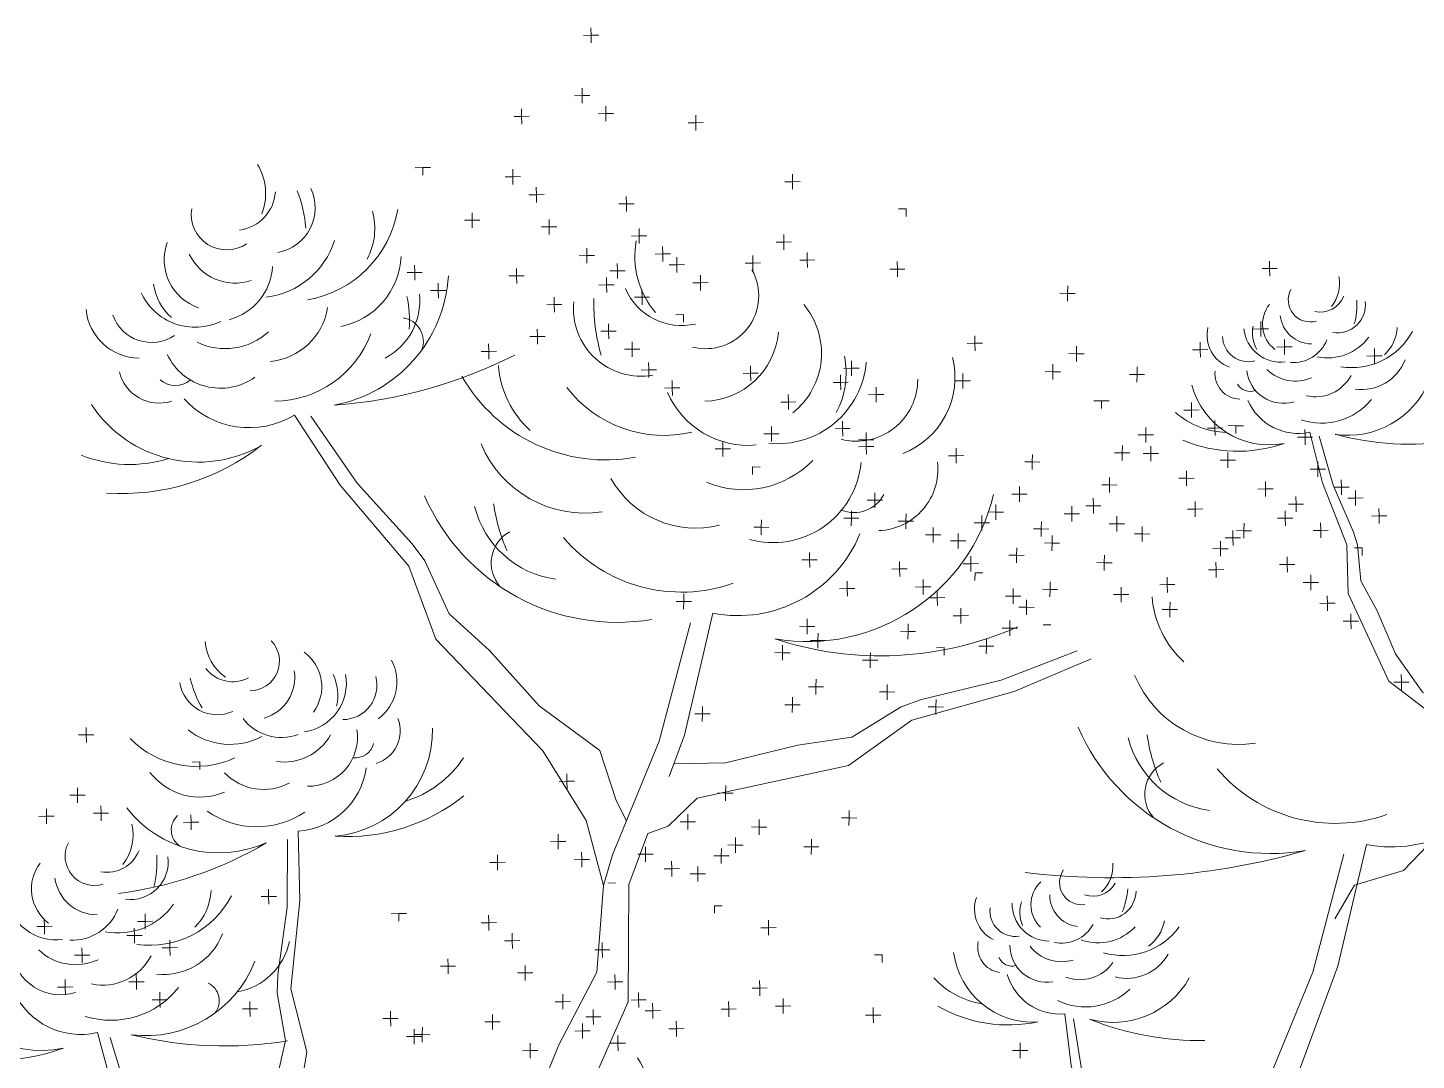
# Model space of a CAD drawing. Header units: inches. Extents: x -6800 to 96653, y -25814 to 17379.
# Drawn here: x 34859.9 to 34997.9, y 316.3 to 419 of the extents above; entities that cross this region are included whole.
import ezdxf

# ---------------------------------------------------------------- set-up
doc = ezdxf.new("R2010")
doc.units = ezdxf.units.IN
doc.header["$MEASUREMENT"] = 0
doc.layers.add('JARDINES', color=96, linetype='Continuous', lineweight=0)

# ---------------------------------------------------------------- blocks, each defined once
blk = doc.blocks.new('CapuliElv')
for points in [[(-0.2843, 3.7584), (-0.2942, 3.7582)], [(-0.2843, 3.7584), (-0.2844, 3.7681)], [(-0.2843, 3.7584), (-0.2744, 3.7585)], [(-0.2843, 3.7584), (-0.2842, 3.7484)], [(-0.2958, 3.6799), (-0.2959, 3.6896)], [(-0.2958, 3.6799), (-0.3057, 3.6797)], [(-0.2958, 3.6799), (-0.2859, 3.68)], [(-0.2958, 3.6799), (-0.2957, 3.6699)], [(-0.2651, 3.6565), (-0.2652, 3.6662)], [(-0.3746, 3.6528), (-0.3845, 3.6527)], [(-0.3746, 3.6528), (-0.3747, 3.6626)], [(-0.3746, 3.6528), (-0.3647, 3.653)], [(-0.3746, 3.6528), (-0.3745, 3.6429)], [(-0.2651, 3.6565), (-0.275, 3.6563)], [(-0.2651, 3.6565), (-0.2552, 3.6566)], [(-0.2651, 3.6565), (-0.265, 3.6465)], [(-0.1481, 3.6446), (-0.1482, 3.6543)], [(-0.1481, 3.6446), (-0.158, 3.6445)], [(-0.1481, 3.6446), (-0.1381, 3.6447)], [(-0.1481, 3.6446), (-0.1479, 3.6347)], [(-0.5031, 3.5862), (-0.513, 3.5861)], [(-0.5031, 3.5862), (-0.4932, 3.5863)], [(-0.5031, 3.5862), (-0.503, 3.5763)], [(-0.3861, 3.5743), (-0.3862, 3.5841)], [(-0.0223, 3.5679), (-0.0224, 3.5777)], [(-0.3861, 3.5743), (-0.396, 3.5742)], [(-0.3861, 3.5743), (-0.3762, 3.5745)], [(-0.3861, 3.5743), (-0.3859, 3.5644)], [(-0.3554, 3.5509), (-0.3555, 3.5607)], [(-0.0223, 3.5679), (-0.0322, 3.5678)], [(-0.0223, 3.5679), (-0.0124, 3.568)], [(-0.0223, 3.5679), (-0.0222, 3.558)], [(-0.3554, 3.5509), (-0.3653, 3.5508)], [(-0.3554, 3.5509), (-0.3455, 3.5511)], [(-0.3554, 3.5509), (-0.3553, 3.541)], [(-0.2384, 3.5391), (-0.2385, 3.5488)], [(-0.2384, 3.5391), (-0.2284, 3.5392)], [(-0.4389, 3.5178), (-0.4391, 3.5275)], [(-0.2384, 3.5391), (-0.2483, 3.539)], [(-0.2384, 3.5391), (-0.2382, 3.5292)], [(0.1254, 3.5327), (0.1155, 3.5325)], [(0.1254, 3.5327), (0.1256, 3.5227)], [(-0.4389, 3.5178), (-0.4489, 3.5177)], [(-0.4389, 3.5178), (-0.429, 3.5179)], [(-0.4389, 3.5178), (-0.4388, 3.5079)], [(-0.3388, 3.5092), (-0.3487, 3.509)], [(-0.3388, 3.5092), (-0.3389, 3.5189)], [(-0.3388, 3.5092), (-0.3289, 3.5093)], [(-0.3388, 3.5092), (-0.3387, 3.4993)], [(-0.2217, 3.4973), (-0.2219, 3.507)], [(-0.2217, 3.4973), (-0.2316, 3.4972)], [(-0.2217, 3.4973), (-0.2118, 3.4974)], [(-0.2217, 3.4973), (-0.2216, 3.4874)], [(-0.0337, 3.4894), (-0.0436, 3.4893)], [(-0.0337, 3.4894), (-0.0338, 3.4992)], [(-0.0337, 3.4894), (-0.0238, 3.4895)], [(-0.0337, 3.4894), (-0.0336, 3.4795)], [(-0.2898, 3.4717), (-0.2997, 3.4716)], [(-0.2898, 3.4717), (-0.2899, 3.4815)], [(-0.2898, 3.4717), (-0.2799, 3.4718)], [(-0.2898, 3.4717), (-0.2897, 3.4618)], [(-0.1911, 3.4739), (-0.201, 3.4738)], [(-0.1911, 3.4739), (-0.1912, 3.4836)], [(-0.1911, 3.4739), (-0.1812, 3.474)], [(-0.1911, 3.4739), (-0.191, 3.464)], [(-0.1727, 3.4599), (-0.1728, 3.4696)], [(-0.074, 3.462), (-0.0741, 3.4718)], [(-0.0031, 3.466), (-0.0032, 3.4758)], [(-0.5137, 3.4498), (-0.5236, 3.4496)], [(-0.5137, 3.4498), (-0.5138, 3.4595)], [(-0.5137, 3.4498), (-0.5038, 3.4499)], [(-0.5137, 3.4498), (-0.5136, 3.4398)], [(-0.3812, 3.4455), (-0.3813, 3.4552)], [(-0.2501, 3.452), (-0.26, 3.4518)], [(-0.2501, 3.452), (-0.2502, 3.4617)], [(-0.2501, 3.452), (-0.2401, 3.4521)], [(-0.2501, 3.452), (-0.2499, 3.4421)], [(-0.1727, 3.4599), (-0.1826, 3.4597)], [(-0.1727, 3.4599), (-0.1628, 3.46)], [(-0.1727, 3.4599), (-0.1726, 3.45)], [(-0.074, 3.462), (-0.0839, 3.4619)], [(-0.074, 3.462), (-0.0641, 3.4622)], [(-0.074, 3.462), (-0.0739, 3.4521)], [(-0.0031, 3.466), (-0.013, 3.4659)], [(-0.0031, 3.466), (0.0068, 3.4661)], [(-0.0031, 3.466), (-0.003, 3.4561)], [(0.114, 3.4542), (0.1041, 3.454)], [(0.114, 3.4542), (0.1139, 3.4639)], [(0.114, 3.4542), (0.1239, 3.4543)], [(0.114, 3.4542), (0.1141, 3.4442)], [(0.5982, 3.455), (0.5883, 3.4548)], [(0.5982, 3.455), (0.5981, 3.4647)], [(0.5982, 3.455), (0.6081, 3.4551)], [(0.5982, 3.455), (0.5984, 3.4451)], [(-0.4831, 3.4264), (-0.4832, 3.4361)], [(-0.3812, 3.4455), (-0.3911, 3.4453)], [(-0.3812, 3.4455), (-0.3712, 3.4456)], [(-0.3812, 3.4455), (-0.381, 3.4356)], [(-0.2641, 3.4336), (-0.274, 3.4335)], [(-0.2641, 3.4336), (-0.2642, 3.4433)], [(-0.2641, 3.4336), (-0.2542, 3.4337)], [(-0.2641, 3.4336), (-0.264, 3.4237)], [(-0.1421, 3.4365), (-0.152, 3.4363)], [(-0.1421, 3.4365), (-0.1422, 3.4462)], [(-0.1421, 3.4365), (-0.1322, 3.4366)], [(-0.1421, 3.4365), (-0.142, 3.4266)], [(0.3354, 3.4226), (0.3356, 3.4324)], [(-0.4831, 3.4264), (-0.493, 3.4262)], [(-0.4831, 3.4264), (-0.4732, 3.4265)], [(-0.4831, 3.4264), (-0.4829, 3.4164)], [(-0.3321, 3.408), (-0.3322, 3.4178)], [(-0.218, 3.4178), (-0.2279, 3.4176)], [(-0.218, 3.4178), (-0.2181, 3.4275)], [(-0.218, 3.4178), (-0.2081, 3.4179)], [(-0.218, 3.4178), (-0.2178, 3.4079)], [(0.3354, 3.4226), (0.3255, 3.4228)], [(0.3354, 3.4226), (0.3353, 3.4127)], [(0.3354, 3.4226), (0.3454, 3.4225)], [(-0.3321, 3.408), (-0.342, 3.4079)], [(-0.3321, 3.408), (-0.3222, 3.4081)], [(-0.3321, 3.408), (-0.332, 3.3981)], [(-0.164, 3.395), (-0.1739, 3.3949)], [(-0.164, 3.395), (-0.1639, 3.3851)], [(-0.2615, 3.3735), (-0.2616, 3.3832)], [(0.5868, 3.3765), (0.5867, 3.3862)], [(-0.3541, 3.3666), (-0.364, 3.3665)], [(-0.3541, 3.3666), (-0.3542, 3.3763)], [(-0.3541, 3.3666), (-0.3441, 3.3667)], [(-0.3541, 3.3666), (-0.3539, 3.3567)], [(-0.2615, 3.3735), (-0.2714, 3.3733)], [(-0.2615, 3.3735), (-0.2516, 3.3736)], [(-0.2615, 3.3735), (-0.2614, 3.3636)], [(-0.2309, 3.3501), (-0.231, 3.3598)], [(0.215, 3.3577), (0.2148, 3.3674)], [(0.5079, 3.3494), (0.5078, 3.3592)], [(0.5868, 3.3765), (0.5769, 3.3763)], [(0.5868, 3.3765), (0.5967, 3.3766)], [(0.5868, 3.3765), (0.5869, 3.3666)], [(0.6174, 3.3531), (0.6173, 3.3628)], [(-0.4174, 3.3471), (-0.4273, 3.347)], [(-0.4174, 3.3471), (-0.4175, 3.3569)], [(-0.4174, 3.3471), (-0.4075, 3.3473)], [(-0.4174, 3.3471), (-0.4173, 3.3372)], [(-0.2309, 3.3501), (-0.2408, 3.3499)], [(-0.2309, 3.3501), (-0.2209, 3.3502)], [(-0.2309, 3.3501), (-0.2307, 3.3402)], [(0.215, 3.3577), (0.205, 3.3575)], [(0.215, 3.3577), (0.2249, 3.3578)], [(0.215, 3.3577), (0.2151, 3.3478)], [(0.3469, 3.3441), (0.337, 3.3443)], [(0.3469, 3.3441), (0.3468, 3.3342)], [(0.3469, 3.3441), (0.347, 3.3539)], [(0.3469, 3.3441), (0.3568, 3.344)], [(0.5079, 3.3494), (0.498, 3.3493)], [(0.5079, 3.3494), (0.5179, 3.3496)], [(0.5079, 3.3494), (0.5081, 3.3395)], [(0.6174, 3.3531), (0.6075, 3.3529)], [(0.6174, 3.3531), (0.6274, 3.3532)], [(0.6174, 3.3531), (0.6176, 3.3432)], [(0.7345, 3.3412), (0.7246, 3.3411)], [(0.7345, 3.3412), (0.7344, 3.3509)], [(0.7345, 3.3412), (0.7444, 3.3413)], [(0.7345, 3.3412), (0.7346, 3.3313)], [(-0.2093, 3.323), (-0.2192, 3.3229)], [(-0.2093, 3.323), (-0.2094, 3.3328)], [(-0.2093, 3.323), (-0.1994, 3.3231)], [(-0.2093, 3.323), (-0.2092, 3.3131)], [(-0.0768, 3.3187), (-0.0769, 3.3285)], [(0.0543, 3.3252), (0.0444, 3.3251)], [(0.0543, 3.3252), (0.0542, 3.335)], [(0.0543, 3.3252), (0.0643, 3.3253)], [(0.0543, 3.3252), (0.0545, 3.3153)], [(0.3162, 3.3207), (0.3164, 3.3305)], [(0.4257, 3.3171), (0.4259, 3.3269)], [(-0.1787, 3.2996), (-0.1788, 3.3094)], [(-0.0768, 3.3187), (-0.0867, 3.3186)], [(-0.0768, 3.3187), (-0.0668, 3.3188)], [(-0.0768, 3.3187), (-0.0766, 3.3088)], [(0.0403, 3.3069), (0.0304, 3.3067)], [(0.0403, 3.3069), (0.0402, 3.3166)], [(0.0403, 3.3069), (0.0502, 3.307)], [(0.0403, 3.3069), (0.0404, 3.297)], [(0.1992, 3.3089), (0.1893, 3.309)], [(0.1992, 3.3089), (0.1991, 3.299)], [(0.1992, 3.3089), (0.1993, 3.3186)], [(0.1992, 3.3089), (0.2091, 3.3088)], [(0.3162, 3.3207), (0.3063, 3.3209)], [(0.3162, 3.3207), (0.3161, 3.3108)], [(0.3162, 3.3207), (0.3262, 3.3206)], [(0.4257, 3.3171), (0.4158, 3.3172)], [(0.4257, 3.3171), (0.4256, 3.3072)], [(0.4257, 3.3171), (0.4356, 3.317)], [(-0.1787, 3.2996), (-0.1886, 3.2995)], [(-0.1787, 3.2996), (-0.1687, 3.2997)], [(-0.1787, 3.2996), (-0.1785, 3.2897)], [(-0.0277, 3.2813), (-0.0278, 3.291)], [(0.0864, 3.291), (0.0765, 3.2909)], [(0.0864, 3.291), (0.0863, 3.3008)], [(0.0864, 3.291), (0.0964, 3.2911)], [(0.0864, 3.291), (0.0866, 3.2811)], [(-0.0277, 3.2813), (-0.0376, 3.2812)], [(-0.0277, 3.2813), (-0.0178, 3.2814)], [(-0.0277, 3.2813), (-0.0276, 3.2714)], [(0.3794, 3.2828), (0.3695, 3.2827)], [(0.3794, 3.2828), (0.3893, 3.2829)], [(0.3794, 3.2828), (0.3796, 3.2729)], [(0.4965, 3.2709), (0.4866, 3.2708)], [(0.4965, 3.2709), (0.4964, 3.2807)], [(0.4965, 3.2709), (0.5064, 3.2711)], [(0.4965, 3.2709), (0.4966, 3.261)], [(-0.67, 3.2642), (-0.6108, 3.1734), (-0.5213, 3.0679), (-0.4861, 2.9727), (-0.3469, 2.8276), (-0.2906, 2.737), (-0.2681, 2.6524)], [(-0.6488, 3.263), (-0.5884, 3.1759), (-0.5168, 3.0971), (-0.5003, 3.0746), (-0.469, 3.006), (-0.4165, 2.958), (-0.3518, 2.8862), (-0.273, 2.8282), (-0.2518, 2.7629), (-0.2384, 2.7364)], [(0.0429, 3.2467), (0.0428, 3.2565)], [(0.5271, 3.2475), (0.527, 3.2573)], [(0.5542, 3.2505), (0.5443, 3.2506)], [(0.5542, 3.2505), (0.5541, 3.2406)], [(0.5542, 3.2505), (0.5642, 3.2504)], [(-0.0497, 3.2399), (-0.0596, 3.2398)], [(-0.0497, 3.2399), (-0.0498, 3.2496)], [(-0.0497, 3.2399), (-0.0397, 3.24)], [(-0.0497, 3.2399), (-0.0495, 3.23)], [(0.0429, 3.2467), (0.033, 3.2466)], [(0.0429, 3.2467), (0.0528, 3.2468)], [(0.0429, 3.2467), (0.043, 3.2368)], [(0.0734, 3.2322), (0.0635, 3.2323)], [(0.0734, 3.2322), (0.0735, 3.2419)], [(0.0735, 3.2233), (0.0734, 3.2331)], [(0.4372, 3.2386), (0.4273, 3.2387)], [(0.4372, 3.2386), (0.4371, 3.2287)], [(0.4372, 3.2386), (0.4373, 3.2484)], [(0.4372, 3.2386), (0.4471, 3.2385)], [(0.5271, 3.2475), (0.5172, 3.2474)], [(0.5271, 3.2475), (0.5371, 3.2477)], [(0.5271, 3.2475), (0.5273, 3.2376)], [(0.6442, 3.2357), (0.6343, 3.2356)], [(0.6442, 3.2357), (0.6441, 3.2454)], [(0.6442, 3.2357), (0.6541, 3.2358)], [(0.6442, 3.2357), (0.6443, 3.2258)], [(0.6504, 3.242), (0.667, 3.1763), (0.6985, 3.0958), (0.7001, 3.0324), (0.753, 2.9184), (0.8155, 2.8704), (0.858, 2.7869)], [(0.6627, 3.237), (0.6807, 3.1733), (0.7071, 3.1121), (0.7123, 3.0955), (0.7169, 3.0486), (0.7382, 3.0096), (0.762, 2.954), (0.7968, 2.9038), (0.8569, 2.8751), (0.8753, 2.8279)], [(-0.113, 3.2204), (-0.1229, 3.2203)], [(-0.113, 3.2204), (-0.1131, 3.2302)], [(-0.113, 3.2204), (-0.1031, 3.2205)], [(-0.113, 3.2204), (-0.1129, 3.2105)], [(0.0735, 3.2233), (0.0636, 3.2232)], [(0.0734, 3.2322), (0.0733, 3.2223)], [(0.0734, 3.2322), (0.0833, 3.2321)], [(0.0735, 3.2233), (0.0835, 3.2234)], [(0.0735, 3.2233), (0.0737, 3.2134)], [(0.1906, 3.2115), (0.1905, 3.2212)], [(0.4065, 3.2152), (0.3966, 3.2153)], [(0.4065, 3.2152), (0.4064, 3.2053)], [(0.4065, 3.2152), (0.4067, 3.225)], [(0.4065, 3.2152), (0.4164, 3.2151)], [(0.4436, 3.2144), (0.4337, 3.2143)], [(0.4436, 3.2144), (0.4435, 3.2241)], [(0.4436, 3.2144), (0.4535, 3.2145)], [(0.4436, 3.2144), (0.4437, 3.2045)], [(0.5438, 3.2058), (0.5436, 3.2155)], [(-0.0743, 3.1969), (-0.0744, 3.187)], [(-0.0743, 3.1969), (-0.0644, 3.1968)], [(0.1906, 3.2115), (0.1807, 3.2113)], [(0.1906, 3.2115), (0.2005, 3.2116)], [(0.1906, 3.2115), (0.1907, 3.2016)], [(0.2895, 3.2034), (0.2796, 3.2035)], [(0.2895, 3.2034), (0.2893, 3.1934)], [(0.2895, 3.2034), (0.2896, 3.2131)], [(0.2895, 3.2034), (0.2994, 3.2032)], [(0.5438, 3.2058), (0.5339, 3.2057)], [(0.5438, 3.2058), (0.5537, 3.2059)], [(0.5438, 3.2058), (0.5439, 3.1959)], [(0.6608, 3.1939), (0.6607, 3.2036)], [(0.3899, 3.1735), (0.39, 3.1832)], [(0.4901, 3.1821), (0.4802, 3.1822)], [(0.4901, 3.1821), (0.4899, 3.1722)], [(0.4901, 3.1821), (0.4902, 3.1918)], [(0.4901, 3.1821), (0.5, 3.182)], [(0.5928, 3.1683), (0.5927, 3.1781)], [(0.6608, 3.1939), (0.6509, 3.1938)], [(0.6608, 3.1939), (0.6707, 3.194)], [(0.6608, 3.1939), (0.661, 3.184)], [(0.6915, 3.1705), (0.6914, 3.1802)], [(0.0848, 3.1537), (0.0849, 3.1634)], [(0.2729, 3.1616), (0.2629, 3.1617)], [(0.2729, 3.1616), (0.2727, 3.1517)], [(0.2729, 3.1616), (0.273, 3.1713)], [(0.2729, 3.1616), (0.2828, 3.1615)], [(0.3899, 3.1735), (0.38, 3.1736)], [(0.3899, 3.1735), (0.3898, 3.1635)], [(0.3899, 3.1735), (0.3998, 3.1733)], [(0.5928, 3.1683), (0.5829, 3.1682)], [(0.5928, 3.1683), (0.6027, 3.1684)], [(0.5928, 3.1683), (0.5929, 3.1584)], [(0.6915, 3.1705), (0.6816, 3.1704)], [(0.6915, 3.1705), (0.7014, 3.1706)], [(0.6915, 3.1705), (0.6916, 3.1606)], [(0.7099, 3.1565), (0.7097, 3.1662)], [(0.0848, 3.1537), (0.0749, 3.1538)], [(0.0848, 3.1537), (0.0847, 3.1438)], [(0.0848, 3.1537), (0.0947, 3.1536)], [(0.2422, 3.1382), (0.2423, 3.1479)], [(0.3409, 3.136), (0.341, 3.1457)], [(0.3689, 3.1464), (0.359, 3.1462)], [(0.3689, 3.1464), (0.3687, 3.1561)], [(0.3689, 3.1464), (0.3788, 3.1465)], [(0.3689, 3.1464), (0.369, 3.1365)], [(0.5014, 3.1421), (0.4915, 3.1419)], [(0.5014, 3.1421), (0.5013, 3.1518)], [(0.5014, 3.1421), (0.5113, 3.1422)], [(0.5014, 3.1421), (0.5015, 3.1322)], [(0.6325, 3.1486), (0.6226, 3.1485)], [(0.6325, 3.1486), (0.6324, 3.1583)], [(0.6325, 3.1486), (0.6424, 3.1487)], [(0.6325, 3.1486), (0.6326, 3.1387)], [(0.7099, 3.1565), (0.6999, 3.1563)], [(0.7099, 3.1565), (0.7198, 3.1566)], [(0.7099, 3.1565), (0.71, 3.1466)], [(0.7405, 3.1331), (0.7404, 3.1428)], [(-0.0629, 3.1184), (-0.0628, 3.1282)], [(0.0542, 3.1303), (0.0443, 3.1304)], [(0.0542, 3.1303), (0.0541, 3.1204)], [(0.0542, 3.1303), (0.0543, 3.14)], [(0.0542, 3.1303), (0.0641, 3.1302)], [(0.1251, 3.1263), (0.1152, 3.1264)], [(0.1251, 3.1263), (0.125, 3.1164)], [(0.1251, 3.1263), (0.1253, 3.1361)], [(0.1251, 3.1263), (0.1351, 3.1262)], [(0.2238, 3.1241), (0.2139, 3.1243)], [(0.2238, 3.1241), (0.2237, 3.1142)], [(0.2238, 3.1241), (0.2239, 3.1339)], [(0.2238, 3.1241), (0.2337, 3.124)], [(0.2422, 3.1382), (0.2323, 3.1383)], [(0.2422, 3.1382), (0.2421, 3.1283)], [(0.2422, 3.1382), (0.2521, 3.1381)], [(0.3012, 3.1163), (0.3013, 3.126)], [(0.3409, 3.136), (0.331, 3.1361)], [(0.3409, 3.136), (0.3408, 3.1261)], [(0.3409, 3.136), (0.3508, 3.1359)], [(0.3995, 3.123), (0.3994, 3.1327)], [(0.6185, 3.1302), (0.6086, 3.1301)], [(0.6185, 3.1302), (0.6184, 3.1399)], [(0.6185, 3.1302), (0.6284, 3.1303)], [(0.6185, 3.1302), (0.6186, 3.1203)], [(0.6646, 3.1144), (0.6645, 3.1241)], [(0.7405, 3.1331), (0.7306, 3.1329)], [(0.7405, 3.1331), (0.7504, 3.1332)], [(0.7405, 3.1331), (0.7406, 3.1232)], [(-0.0629, 3.1184), (-0.0728, 3.1186)], [(-0.0629, 3.1184), (-0.063, 3.1085)], [(-0.0629, 3.1184), (-0.053, 3.1183)], [(0.1605, 3.1085), (0.1506, 3.1084)], [(0.1605, 3.1085), (0.1604, 3.1182)], [(0.1605, 3.1085), (0.1704, 3.1086)], [(0.1605, 3.1085), (0.1606, 3.0986)], [(0.1932, 3.1007), (0.1933, 3.1105)], [(0.3012, 3.1163), (0.2913, 3.1164)], [(0.3012, 3.1163), (0.3011, 3.1063)], [(0.3012, 3.1163), (0.3111, 3.1161)], [(0.3152, 3.0979), (0.3153, 3.1076)], [(0.3995, 3.123), (0.3896, 3.1228)], [(0.3995, 3.123), (0.4094, 3.1231)], [(0.3995, 3.123), (0.3996, 3.1131)], [(0.4323, 3.1097), (0.4224, 3.1099)], [(0.4323, 3.1097), (0.4322, 3.0998)], [(0.4323, 3.1097), (0.4324, 3.1195)], [(0.4323, 3.1097), (0.4422, 3.1096)], [(0.5504, 3.1046), (0.5503, 3.1144)], [(0.5648, 3.114), (0.5549, 3.1142)], [(0.5648, 3.114), (0.5647, 3.1041)], [(0.5648, 3.114), (0.5649, 3.1238)], [(0.5648, 3.114), (0.5747, 3.1139)], [(0.6646, 3.1144), (0.6547, 3.1142)], [(0.6646, 3.1144), (0.6745, 3.1145)], [(0.6646, 3.1144), (0.6647, 3.1045)], [(0.1932, 3.1007), (0.1833, 3.1009)], [(0.1932, 3.1007), (0.1931, 3.0908)], [(0.1932, 3.1007), (0.2031, 3.1006)], [(0.2691, 3.082), (0.2692, 3.0918)], [(0.3152, 3.0979), (0.3053, 3.098)], [(0.3152, 3.0979), (0.3151, 3.088)], [(0.3152, 3.0979), (0.3251, 3.0978)], [(0.5342, 3.0906), (0.5243, 3.0908)], [(0.5342, 3.0906), (0.5341, 3.0807)], [(0.5342, 3.0906), (0.5343, 3.1004)], [(0.5342, 3.0906), (0.5441, 3.0905)], [(0.5504, 3.1046), (0.5405, 3.1045)], [(0.5504, 3.1046), (0.5603, 3.1047)], [(0.5504, 3.1046), (0.5506, 3.0947)], [(0.7186, 3.0917), (0.7087, 3.0915)], [(0.7186, 3.0917), (0.7187, 3.0817)], [(-0.0001, 3.076), (-0.01, 3.0759)], [(-0.0001, 3.076), (-0.0002, 3.0858)], [(-0.0001, 3.076), (0.0098, 3.0762)], [(-0.0001, 3.076), (0, 3.0661)], [(0.1169, 3.0642), (0.1168, 3.0739)], [(0.2095, 3.071), (0.1996, 3.0709)], [(0.2095, 3.071), (0.2094, 3.0808)], [(0.2095, 3.071), (0.2194, 3.0711)], [(0.2095, 3.071), (0.2096, 3.0611)], [(0.2691, 3.082), (0.2592, 3.0822)], [(0.2691, 3.082), (0.269, 3.0721)], [(0.2691, 3.082), (0.279, 3.0819)], [(0.3832, 3.0723), (0.3733, 3.0724)], [(0.3832, 3.0723), (0.3831, 3.0624)], [(0.3832, 3.0723), (0.3834, 3.082)], [(0.3832, 3.0723), (0.3932, 3.0722)], [(0.5285, 3.0632), (0.5284, 3.0729)], [(0.6211, 3.0701), (0.6112, 3.0699)], [(0.6211, 3.0701), (0.621, 3.0798)], [(0.6211, 3.0701), (0.631, 3.0702)], [(0.6211, 3.0701), (0.6212, 3.0602)], [(0.1169, 3.0642), (0.107, 3.0641)], [(0.1169, 3.0642), (0.1269, 3.0643)], [(0.1169, 3.0642), (0.1171, 3.0543)], [(0.2151, 3.0593), (0.215, 3.0494)], [(0.2151, 3.0593), (0.225, 3.0592)], [(0.4651, 3.0438), (0.465, 3.0535)], [(0.5285, 3.0632), (0.5186, 3.0631)], [(0.5285, 3.0632), (0.5384, 3.0633)], [(0.5285, 3.0632), (0.5286, 3.0533)], [(0.6517, 3.0467), (0.6516, 3.0564)], [(0.0489, 3.0386), (0.039, 3.0385)], [(0.0489, 3.0386), (0.0488, 3.0483)], [(0.0489, 3.0386), (0.0588, 3.0387)], [(0.0489, 3.0386), (0.049, 3.0287)], [(0.1476, 3.0408), (0.1377, 3.0407)], [(0.1476, 3.0408), (0.1475, 3.0505)], [(0.1476, 3.0408), (0.1575, 3.0409)], [(0.1476, 3.0408), (0.1477, 3.0309)], [(0.166, 3.0267), (0.1659, 3.0365)], [(0.2647, 3.0289), (0.2645, 3.0386)], [(0.3126, 3.0377), (0.3027, 3.0379)], [(0.3126, 3.0377), (0.3125, 3.0278)], [(0.3126, 3.0377), (0.3127, 3.0475)], [(0.3126, 3.0377), (0.3225, 3.0376)], [(0.4052, 3.0309), (0.4053, 3.0406)], [(0.4651, 3.0438), (0.4552, 3.0436)], [(0.4651, 3.0438), (0.4751, 3.0439)], [(0.4651, 3.0438), (0.4653, 3.0338)], [(0.6517, 3.0467), (0.6418, 3.0465)], [(0.6517, 3.0467), (0.6616, 3.0468)], [(0.6517, 3.0467), (0.6518, 3.0368)], [(-0.1638, 3.0219), (-0.1737, 3.0221)], [(-0.1638, 3.0219), (-0.164, 3.012)], [(-0.1638, 3.0219), (-0.1637, 3.0317)], [(-0.1638, 3.0219), (-0.1539, 3.0218)], [(0.166, 3.0267), (0.1561, 3.0266)], [(0.166, 3.0267), (0.1759, 3.0269)], [(0.166, 3.0267), (0.1661, 3.0168)], [(0.2647, 3.0289), (0.2547, 3.0288)], [(0.2647, 3.0289), (0.2746, 3.029)], [(0.2647, 3.0289), (0.2648, 3.019)], [(0.282, 3.0143), (0.2821, 3.0241)], [(0.4052, 3.0309), (0.3953, 3.031)], [(0.4052, 3.0309), (0.4051, 3.021)], [(0.4052, 3.0309), (0.4151, 3.0308)], [(0.4685, 3.0114), (0.4687, 3.0212)], [(0.6733, 3.0196), (0.6634, 3.0195)], [(0.6733, 3.0196), (0.6732, 3.0294)], [(0.6733, 3.0196), (0.6832, 3.0197)], [(0.6733, 3.0196), (0.6734, 3.0097)], [(-0.126, 3.0066), (-0.1629, 2.8482), (-0.1768, 2.8109)], [(-0.0032, 2.9895), (-0.0031, 2.9993)], [(0.1966, 3.0033), (0.1867, 3.0032)], [(0.1966, 3.0033), (0.1965, 3.0131)], [(0.1966, 3.0033), (0.2065, 3.0035)], [(0.1966, 3.0033), (0.1967, 2.9934)], [(0.282, 3.0143), (0.2721, 3.0145)], [(0.282, 3.0143), (0.2819, 3.0044)], [(0.282, 3.0143), (0.2919, 3.0142)], [(0.4685, 3.0114), (0.4586, 3.0116)], [(0.4685, 3.0114), (0.4684, 3.0015)], [(0.4685, 3.0114), (0.4785, 3.0113)], [(0.7039, 2.9962), (0.7038, 3.006)], [(-0.1552, 2.994), (-0.1958, 2.8404), (-0.2564, 2.6925), (-0.2681, 2.6524), (-0.277, 2.5396), (-0.3264, 2.4451), (-0.3809, 2.3107), (-0.4624, 2.1885), (-0.6053, 2.1169), (-0.6495, 2.045)], [(-0.0032, 2.9895), (-0.0131, 2.9896)], [(-0.0032, 2.9895), (-0.0034, 2.9796)], [(-0.0032, 2.9895), (0.0067, 2.9894)], [(0.0108, 2.9711), (0.0109, 2.9809)], [(0.1279, 2.983), (0.118, 2.9831)], [(0.1279, 2.983), (0.1277, 2.9731)], [(0.1279, 2.983), (0.128, 2.9927)], [(0.1279, 2.983), (0.1378, 2.9829)], [(0.2604, 2.9873), (0.2505, 2.9874)], [(0.2604, 2.9873), (0.2603, 2.9774)], [(0.2604, 2.9873), (0.2605, 2.997)], [(0.2604, 2.9873), (0.2703, 2.9872)], [(0.3137, 2.9915), (0.3038, 2.9914)], [(0.9566, 2.9804), (0.9289, 2.9202), (0.8933, 2.8639), (0.8856, 2.8483), (0.8738, 2.8027), (0.8467, 2.7674), (0.8146, 2.7162), (0.7724, 2.672), (0.7086, 2.6529), (0.6831, 2.6092)], [(0.7039, 2.9962), (0.694, 2.9961)], [(0.7039, 2.9962), (0.7138, 2.9963)], [(0.7039, 2.9962), (0.704, 2.9863)], [(-0.0353, 2.9553), (-0.0352, 2.965)], [(0.0108, 2.9711), (0.0009, 2.9713)], [(0.0108, 2.9711), (0.0107, 2.9612)], [(0.0108, 2.9711), (0.0207, 2.971)], [(0.1747, 2.9619), (0.1648, 2.9618)], [(0.1747, 2.9619), (0.1748, 2.952)], [(0.2298, 2.9639), (0.2199, 2.964)], [(0.2298, 2.9639), (0.2297, 2.954)], [(0.2298, 2.9639), (0.2299, 2.9736)], [(0.2298, 2.9639), (0.2397, 2.9638)], [(0.3659, 2.9471), (0.266, 2.905), (0.1328, 2.8676), (0.0504, 2.8085), (-0.1462, 2.7662), (-0.184, 2.7295), (-0.2104, 2.72)], [(0.3477, 2.9579), (0.2489, 2.9196), (0.1454, 2.8944), (0.1192, 2.885), (0.0548, 2.8456), (-0.0155, 2.8352), (-0.1093, 2.812), (-0.1093, 2.812), (-0.1768, 2.8109), (-0.1829, 2.7943)], [(-0.0353, 2.9553), (-0.0452, 2.9554)], [(-0.0353, 2.9553), (-0.0354, 2.9454)], [(-0.0353, 2.9553), (-0.0254, 2.9552)], [(0.0788, 2.9456), (0.0689, 2.9457)], [(0.0788, 2.9456), (0.0787, 2.9357)], [(0.0788, 2.9456), (0.079, 2.9553)], [(0.0788, 2.9456), (0.0888, 2.9455)], [(0.7695, 2.917), (0.7694, 2.9268)], [(0.0082, 2.911), (-0.0017, 2.9111)], [(0.0082, 2.911), (0.0081, 2.9011)], [(0.0082, 2.911), (0.0083, 2.9208)], [(0.0082, 2.911), (0.0181, 2.9109)], [(0.1008, 2.9042), (0.1009, 2.9139)], [(0.7695, 2.917), (0.7596, 2.9169)], [(0.7695, 2.917), (0.7795, 2.9171)], [(0.7695, 2.917), (0.7697, 2.9071)], [(-0.0224, 2.8876), (-0.0223, 2.8973)], [(0.1008, 2.9042), (0.0909, 2.9043)], [(0.1008, 2.9042), (0.1006, 2.8942)], [(0.1008, 2.9042), (0.1107, 2.904)], [(0.1641, 2.8847), (0.1643, 2.8944)], [(-0.1395, 2.8757), (-0.1494, 2.8759)], [(-0.1395, 2.8757), (-0.1396, 2.8658)], [(-0.1395, 2.8757), (-0.1394, 2.8855)], [(-0.1395, 2.8757), (-0.1296, 2.8756)], [(-0.0224, 2.8876), (-0.0323, 2.8877)], [(-0.0224, 2.8876), (-0.0226, 2.8777)], [(-0.0224, 2.8876), (-0.0125, 2.8875)], [(0.1641, 2.8847), (0.1542, 2.8848)], [(0.1641, 2.8847), (0.164, 2.8748)], [(0.1641, 2.8847), (0.174, 2.8846)], [(-0.9408, 2.8484), (-0.9409, 2.8582)], [(-0.9408, 2.8484), (-0.9507, 2.8483)], [(-0.9408, 2.8484), (-0.9309, 2.8485)], [(-0.9408, 2.8484), (-0.9407, 2.8385)], [(-0.7931, 2.8132), (-0.803, 2.813)], [(-0.7931, 2.8132), (-0.793, 2.8033)], [(-0.3157, 2.7881), (-0.3256, 2.7879)], [(-0.3157, 2.7881), (-0.3158, 2.7978)], [(-0.3157, 2.7881), (-0.3057, 2.7882)], [(-0.3157, 2.7881), (-0.3155, 2.7781)], [(-0.1094, 2.7728), (-0.1092, 2.7825)], [(-0.9522, 2.7699), (-0.9621, 2.7698)], [(-0.9522, 2.7699), (-0.9523, 2.7797)], [(-0.9522, 2.7699), (-0.9423, 2.77)], [(-0.9522, 2.7699), (-0.9521, 2.76)], [(-0.1094, 2.7728), (-0.1193, 2.7729)], [(-0.1094, 2.7728), (-0.1095, 2.7628)], [(-0.1094, 2.7728), (-0.0994, 2.7726)], [(-0.9925, 2.7426), (-0.9926, 2.7523)], [(-0.9216, 2.7465), (-0.9315, 2.7464)], [(-0.9216, 2.7465), (-0.9217, 2.7563)], [(-0.9216, 2.7465), (-0.9117, 2.7466)], [(-0.9216, 2.7465), (-0.9215, 2.7366)], [(-0.1584, 2.7353), (-0.1583, 2.7451)], [(0.0512, 2.7403), (0.0514, 2.7501)], [(-0.9925, 2.7426), (-1.0024, 2.7424)], [(-0.9925, 2.7426), (-0.9826, 2.7427)], [(-0.9925, 2.7426), (-0.9924, 2.7326)], [(-0.8045, 2.7347), (-0.8144, 2.7345)], [(-0.8045, 2.7347), (-0.8046, 2.7444)], [(-0.8045, 2.7347), (-0.7946, 2.7348)], [(-0.8045, 2.7347), (-0.8044, 2.7248)], [(-0.1584, 2.7353), (-0.1683, 2.7354)], [(-0.1584, 2.7353), (-0.1585, 2.7254)], [(-0.1584, 2.7353), (-0.1485, 2.7352)], [(-0.0658, 2.7285), (-0.0757, 2.7286)], [(-0.0658, 2.7285), (-0.0659, 2.7185)], [(-0.0658, 2.7285), (-0.0657, 2.7382)], [(-0.0658, 2.7285), (-0.0559, 2.7283)], [(0.0512, 2.7403), (0.0413, 2.7404)], [(0.0512, 2.7403), (0.0511, 2.7304)], [(0.0512, 2.7403), (0.0612, 2.7402)], [(-0.6793, 2.7125), (-0.6797, 2.6242), (-0.6917, 2.5362), (-0.6924, 2.513), (-0.6815, 2.4511), (-0.6949, 2.3934), (-0.7055, 2.3135), (-0.7323, 2.2365), (-0.7992, 2.1781), (-0.802, 2.1505)], [(-0.6653, 2.7233), (-0.6631, 2.633), (-0.6748, 2.5183), (-0.654, 2.4363), (-0.6812, 2.271), (-0.7443, 2.1869), (-0.7668, 2.0754)], [(-0.2104, 2.72), (-0.235, 2.6536), (-0.2359, 2.5014), (-0.3578, 2.2256), (-0.5056, 2.1075), (-0.6175, 1.5171)], [(-0.3271, 2.7096), (-0.337, 2.7094)], [(-0.3271, 2.7096), (-0.3272, 2.7193)], [(-0.3271, 2.7096), (-0.3172, 2.7097)], [(-0.3271, 2.7096), (-0.327, 2.6996)], [(-0.0965, 2.7051), (-0.0964, 2.7148)], [(0.0022, 2.7029), (0.0023, 2.7126)], [(-0.4059, 2.6825), (-0.4061, 2.6923)], [(-0.2965, 2.6862), (-0.2966, 2.6959)], [(-0.2135, 2.6932), (-0.2235, 2.6933)], [(-0.2135, 2.6932), (-0.2137, 2.6833)], [(-0.2135, 2.6932), (-0.2134, 2.7029)], [(-0.2135, 2.6932), (-0.2036, 2.6931)], [(-0.1149, 2.691), (-0.1248, 2.6911)], [(-0.1149, 2.691), (-0.115, 2.6811)], [(-0.1149, 2.691), (-0.1147, 2.7008)], [(-0.1149, 2.691), (-0.1049, 2.6909)], [(-0.0965, 2.7051), (-0.1064, 2.7052)], [(-0.0965, 2.7051), (-0.0966, 2.6951)], [(-0.0965, 2.7051), (-0.0866, 2.7049)], [(0.0022, 2.7029), (-0.0077, 2.703)], [(0.0022, 2.7029), (0.0021, 2.693)], [(0.0022, 2.7029), (0.0121, 2.7028)], [(0.6947, 2.6933), (0.6542, 2.5396), (0.5936, 2.3918), (0.5819, 2.3516), (0.5729, 2.2388), (0.5235, 2.1443), (0.469, 2.01), (0.4416, 1.9687), (0.3635, 1.9429), (0.3816, 1.8178)], [(0.724, 2.7058), (0.687, 2.5475), (0.6149, 2.3529), (0.6141, 2.2007), (0.4921, 1.9248), (0.3826, 1.8372), (0.416, 1.719)], [(-0.4059, 2.6825), (-0.4159, 2.6824)], [(-0.4059, 2.6825), (-0.396, 2.6827)], [(-0.4059, 2.6825), (-0.4058, 2.6726)], [(-0.2965, 2.6862), (-0.3064, 2.686)], [(-0.2965, 2.6862), (-0.2865, 2.6863)], [(-0.2965, 2.6862), (-0.2963, 2.6762)], [(-0.1794, 2.6743), (-0.1893, 2.6742)], [(-0.1794, 2.6743), (-0.1795, 2.684)], [(-0.1794, 2.6743), (-0.1695, 2.6744)], [(-0.1794, 2.6743), (-0.1793, 2.6644)], [(-0.1455, 2.6676), (-0.1454, 2.6774)], [(-0.2626, 2.6558), (-0.2527, 2.6556)], [(-0.1455, 2.6676), (-0.1554, 2.6677)], [(-0.1455, 2.6676), (-0.1456, 2.6577)], [(-0.1455, 2.6676), (-0.1356, 2.6675)], [(-0.7036, 2.6382), (-0.7135, 2.6381)], [(-0.7036, 2.6382), (-0.7037, 2.6479)], [(-0.7036, 2.6382), (-0.6936, 2.6383)], [(-0.7036, 2.6382), (-0.7034, 2.6283)], [(-0.1236, 2.6262), (-0.1237, 2.6163)], [(-0.1236, 2.6262), (-0.1137, 2.6261)], [(-0.9953, 2.5992), (-0.9954, 2.609)], [(-0.8642, 2.6057), (-0.8741, 2.6056)], [(-0.8642, 2.6057), (-0.8643, 2.6155)], [(-0.8642, 2.6057), (-0.8542, 2.6059)], [(-0.8642, 2.6057), (-0.864, 2.5958)], [(-0.5345, 2.6159), (-0.5444, 2.6158)], [(-0.5345, 2.6159), (-0.5245, 2.616)], [(-0.5345, 2.6159), (-0.5343, 2.606)], [(-0.4174, 2.604), (-0.4273, 2.6039)], [(-0.4174, 2.604), (-0.4175, 2.6138)], [(-0.4174, 2.604), (-0.4075, 2.6042)], [(-0.4174, 2.604), (-0.4173, 2.5941)], [(-0.0536, 2.5976), (-0.0537, 2.6074)], [(-0.9953, 2.5992), (-1.0052, 2.5991)], [(-0.9953, 2.5992), (-0.9853, 2.5994)], [(-0.9953, 2.5992), (-0.9951, 2.5893)], [(-0.8782, 2.5874), (-0.8881, 2.5873)], [(-0.8782, 2.5874), (-0.8783, 2.5971)], [(-0.8782, 2.5874), (-0.8683, 2.5875)], [(-0.8782, 2.5874), (-0.8781, 2.5775)], [(-0.3867, 2.5806), (-0.3869, 2.5904)], [(-0.0536, 2.5976), (-0.0635, 2.5975)], [(-0.0536, 2.5976), (-0.0437, 2.5977)], [(-0.0536, 2.5976), (-0.0535, 2.5877)], [(-0.9462, 2.5618), (-0.9464, 2.5715)], [(-0.8321, 2.5715), (-0.842, 2.5714)], [(-0.8321, 2.5715), (-0.8322, 2.5813)], [(-0.8321, 2.5715), (-0.8222, 2.5717)], [(-0.8321, 2.5715), (-0.8319, 2.5616)], [(-0.3867, 2.5806), (-0.3967, 2.5805)], [(-0.3867, 2.5806), (-0.3768, 2.5808)], [(-0.3867, 2.5806), (-0.3866, 2.5707)], [(-0.2697, 2.5688), (-0.2796, 2.5687)], [(-0.2697, 2.5688), (-0.2698, 2.5785)], [(-0.2697, 2.5688), (-0.2598, 2.5689)], [(-0.2697, 2.5688), (-0.2696, 2.5589)], [(-0.9462, 2.5618), (-0.9561, 2.5617)], [(-0.9462, 2.5618), (-0.9363, 2.5619)], [(-0.9462, 2.5618), (-0.9461, 2.5519)], [(-0.4703, 2.5475), (-0.4802, 2.5474)], [(-0.4703, 2.5475), (-0.4704, 2.5572)], [(-0.4703, 2.5475), (-0.4604, 2.5476)], [(-0.4703, 2.5475), (-0.4702, 2.5376)], [(-0.3701, 2.5389), (-0.3702, 2.5486)], [(0.0941, 2.5624), (0.0842, 2.5622)], [(0.0941, 2.5624), (0.0942, 2.5524)], [(-0.9682, 2.5204), (-0.9683, 2.5301)], [(-0.8756, 2.5272), (-0.8757, 2.537)], [(-0.3701, 2.5389), (-0.38, 2.5387)], [(-0.3701, 2.5389), (-0.3602, 2.539)], [(-0.3701, 2.5389), (-0.37, 2.529)], [(-0.2531, 2.527), (-0.2532, 2.5367)], [(-0.065, 2.5191), (-0.0652, 2.5289)], [(-0.9682, 2.5204), (-0.9781, 2.5203)], [(-0.9682, 2.5204), (-0.9582, 2.5205)], [(-0.9682, 2.5204), (-0.968, 2.5105)], [(-0.8756, 2.5272), (-0.8855, 2.5271)], [(-0.8756, 2.5272), (-0.8657, 2.5274)], [(-0.8756, 2.5272), (-0.8755, 2.5173)], [(-0.845, 2.5038), (-0.8451, 2.5136)], [(-0.3211, 2.5014), (-0.3212, 2.5112)], [(-0.2531, 2.527), (-0.263, 2.5269)], [(-0.2531, 2.527), (-0.2432, 2.5271)], [(-0.2531, 2.527), (-0.2529, 2.5171)], [(-0.2224, 2.5036), (-0.2225, 2.5133)], [(-0.065, 2.5191), (-0.075, 2.519)], [(-0.065, 2.5191), (-0.0551, 2.5192)], [(-0.065, 2.5191), (-0.0649, 2.5092)], [(-0.845, 2.5038), (-0.8549, 2.5037)], [(-0.845, 2.5038), (-0.835, 2.504)], [(-0.845, 2.5038), (-0.8448, 2.4939)], [(-0.7279, 2.492), (-0.7378, 2.4919)], [(-0.7279, 2.492), (-0.728, 2.5017)], [(-0.7279, 2.492), (-0.718, 2.4921)], [(-0.7279, 2.492), (-0.7278, 2.4821)], [(-0.3211, 2.5014), (-0.331, 2.5013)], [(-0.3211, 2.5014), (-0.3112, 2.5015)], [(-0.3211, 2.5014), (-0.321, 2.4915)], [(-0.2224, 2.5036), (-0.2323, 2.5035)], [(-0.2224, 2.5036), (-0.2125, 2.5037)], [(-0.2224, 2.5036), (-0.2223, 2.4937)], [(-0.204, 2.4896), (-0.2042, 2.4993)], [(-0.1053, 2.4917), (-0.1055, 2.5015)], [(-0.0344, 2.4957), (-0.0443, 2.4956)], [(-0.0344, 2.4957), (-0.0345, 2.5055)], [(-0.0344, 2.4957), (-0.0245, 2.4958)], [(-0.0344, 2.4957), (-0.0343, 2.4858)], [(0.0827, 2.4839), (0.0826, 2.4936)], [(-0.545, 2.4795), (-0.5549, 2.4793)], [(-0.545, 2.4795), (-0.5451, 2.4892)], [(-0.545, 2.4795), (-0.5351, 2.4796)], [(-0.545, 2.4795), (-0.5449, 2.4695)], [(-0.4125, 2.4752), (-0.4224, 2.475)], [(-0.4125, 2.4752), (-0.4126, 2.4849)], [(-0.4125, 2.4752), (-0.4026, 2.4753)], [(-0.4125, 2.4752), (-0.4124, 2.4653)], [(-0.2814, 2.4817), (-0.2913, 2.4815)], [(-0.2814, 2.4817), (-0.2815, 2.4914)], [(-0.2814, 2.4817), (-0.2715, 2.4818)], [(-0.2814, 2.4817), (-0.2813, 2.4718)], [(-0.204, 2.4896), (-0.2139, 2.4894)], [(-0.204, 2.4896), (-0.1941, 2.4897)], [(-0.204, 2.4896), (-0.2039, 2.4797)], [(-0.1734, 2.4662), (-0.1735, 2.4759)], [(-0.1053, 2.4917), (-0.1153, 2.4916)], [(-0.1053, 2.4917), (-0.0954, 2.4919)], [(-0.1053, 2.4917), (-0.1052, 2.4818)], [(0.0827, 2.4839), (0.0728, 2.4837)], [(0.0827, 2.4839), (0.0926, 2.484)], [(0.0827, 2.4839), (0.0828, 2.4739)], [(0.3317, 2.4854), (0.34, 2.4182), (0.3613, 2.3344), (0.355, 2.2713), (0.3934, 2.1516), (0.4494, 2.0962), (0.4813, 2.0081)], [(0.3432, 2.4789), (0.3533, 2.4135), (0.3719, 2.3495), (0.375, 2.3324), (0.3737, 2.2853), (0.39, 2.2439), (0.4067, 2.1859), (0.4351, 2.1317), (0.4911, 2.0957), (0.5035, 2.0466)], [(-0.9264, 2.4611), (-0.9026, 2.374), (-0.8585, 2.2675), (-0.8548, 2.183), (-0.7813, 2.0324), (-0.6967, 1.97), (-0.6632, 1.9073)], [(-0.5144, 2.4561), (-0.5243, 2.4559)], [(-0.5144, 2.4561), (-0.5145, 2.4658)], [(-0.5144, 2.4561), (-0.5045, 2.4562)], [(-0.5144, 2.4561), (-0.5143, 2.4461)], [(-0.5038, 2.4586), (-0.5138, 2.4587)], [(-0.5038, 2.4586), (-0.504, 2.4486)], [(-0.5038, 2.4586), (-0.5037, 2.4683)], [(-0.5038, 2.4586), (-0.4939, 2.4584)], [(-0.2954, 2.4633), (-0.3053, 2.4632)], [(-0.2954, 2.4633), (-0.2955, 2.473)], [(-0.2954, 2.4633), (-0.2855, 2.4634)], [(-0.2954, 2.4633), (-0.2953, 2.4534)], [(-0.2493, 2.4475), (-0.2494, 2.4572)], [(-0.1734, 2.4662), (-0.1833, 2.466)], [(-0.1734, 2.4662), (-0.1635, 2.4663)], [(-0.1734, 2.4662), (-0.1733, 2.4563)], [(-0.9099, 2.4548), (-0.8842, 2.3703), (-0.8475, 2.2895), (-0.8401, 2.2675), (-0.8327, 2.205), (-0.8033, 2.1536), (-0.7703, 2.0802), (-0.7225, 2.0141), (-0.6556, 1.9837)], [(-0.3635, 2.4377), (-0.3734, 2.4376)], [(-0.3635, 2.4377), (-0.3636, 2.4475)], [(-0.3635, 2.4377), (-0.3535, 2.4378)], [(-0.3635, 2.4377), (-0.3633, 2.4278)], [(-0.2493, 2.4475), (-0.2592, 2.4473)], [(-0.2493, 2.4475), (-0.2394, 2.4476)], [(-0.2493, 2.4475), (-0.2492, 2.4376)], [(0.2738, 2.438), (0.2639, 2.4379)], [(0.2738, 2.438), (0.2737, 2.4477)], [(0.2738, 2.438), (0.2837, 2.4381)], [(0.2738, 2.438), (0.2739, 2.4281)]]:
    blk.add_lwpolyline(points)
at = {"color": 54}
for centre, radius, start, end in [((-0.7823, 3.5525), 0.0747, 339.3962, 30.4783), ((-0.7019, 3.5339), 0.0588, 280.0832, 25.458), ((-0.7481, 3.5579), 0.0533, 277.0749, 356.583), ((-0.8125, 3.4976), 0.1574, 3.6149, 21.8101), ((-0.7583, 3.5252), 0.046, 170.6889, 304.3737), ((-0.6773, 3.5557), 0.1435, 279.6446, 350.3961), ((-0.7735, 3.4664), 0.066, 159.9775, 251.3355), ((-0.7191, 3.5232), 0.106, 276.7518, 342.6113), ((-0.7471, 3.5021), 0.0661, 205.4157, 288.3991), ((-0.7746, 3.4622), 0.0763, 284.854, 356.5019), ((-0.1352, 3.4197), 0.069, 255.5965, 29.2814), ((-0.782, 3.4449), 0.072, 188.1106, 228.1092), ((0.6424, 3.4352), 0.0467, 320.4871, 11.5692), ((-0.7993, 3.4557), 0.0771, 204.6381, 295.6566), ((0.6511, 3.4142), 0.0287, 151.7798, 285.4647), ((0.6637, 3.4315), 0.0333, 258.1658, 337.674), ((0.6134, 3.4088), 0.0984, 344.7058, 2.901), ((-0.0836, 3.3447), 0.099, 308.6348, 39.9927), ((0.6301, 3.3825), 0.0412, 141.0685, 232.4264), ((0.6861, 3.4079), 0.0367, 261.1742, 6.5489), ((0.6208, 3.3715), 0.045, 169.2015, 209.2001), ((0.653, 3.3982), 0.0413, 186.5066, 269.49), ((0.7112, 3.3814), 0.053, 313.3089, 356.7065), ((-0.1392, 3.3814), 0.0991, 271.5712, 354.5546), ((0.6127, 3.3814), 0.0482, 185.7291, 276.7475), ((0.6738, 3.4051), 0.0663, 257.8427, 323.7022), ((0.7051, 3.4158), 0.0897, 260.7356, 331.487), ((-0.0607, 3.3187), 0.1081, 331.8611, 11.8597), ((-0.0418, 3.3428), 0.1157, 264.3136, 355.3321)]:
    blk.add_arc(centre, radius, start, end, dxfattribs=at)
for centre, radius, start, end in [((-0.6503, 3.5068), 0.0847, 332.218, 15.6155), ((-0.1153, 3.4706), 0.1121, 169.492, 220.5741), ((-0.6289, 3.4755), 0.0978, 281.3208, 357.2343), ((-0.6517, 3.4564), 0.1822, 280.4716, 356.5203), ((-0.5914, 3.4131), 0.0843, 297.7559, 5.8675), ((-0.6707, 3.3867), 0.1503, 355.9104, 12.185), ((-0.0446, 3.4086), 0.2361, 178.1602, 196.3553), ((-0.1664, 3.4607), 0.0799, 203.3872, 282.8954), ((-0.8708, 3.4089), 0.0707, 185.8776, 268.9145), ((-0.71, 3.4177), 0.0842, 275.7107, 350.7685), ((-0.2191, 3.4031), 0.0882, 174.5123, 279.887), ((-0.856, 3.4121), 0.0533, 199.5015, 304.195), ((-0.5334, 3.3602), 0.031, 339.0895, 81.5061), ((0.561, 3.3682), 0.0442, 166.9686, 250.0054), ((-0.7601, 3.4341), 0.0833, 244.0397, 312.6446), ((-0.6967, 3.4169), 0.1343, 270.4583, 339.615), ((0.5703, 3.3671), 0.0333, 180.5924, 285.2859), ((0.6286, 3.3803), 0.0477, 265.945, 337.5928), ((-0.7662, 3.376), 0.0767, 205.4771, 305.4672), ((-0.6618, 3.8887), 0.613, 274.046, 296.995), ((-0.278, 3.3384), 0.1271, 184.3547, 227.7522), ((0.0829, 3.3134), 0.1061, 291.0558, 14.0926), ((0.6315, 3.3607), 0.0521, 225.1307, 293.7355), ((0.7175, 3.3586), 0.0611, 262.4117, 338.3252), ((-0.846, 3.333), 0.0532, 193.3831, 287.6791), ((-0.8249, 3.3323), 0.0296, 228.1722, 311.368), ((-0.265, 3.4213), 0.2153, 209.5742, 280.3256), ((0.0605, 3.3104), 0.08, 255.7753, 0.4688), ((0.5603, 3.3183), 0.0332, 174.474, 268.7701), ((0.5726, 3.3136), 0.0185, 209.2631, 292.4589), ((0.6161, 3.3276), 0.0479, 186.5681, 286.5582), ((0.6578, 3.3408), 0.0526, 256.8016, 331.8594), ((0.7001, 3.3519), 0.1139, 261.5625, 337.6112), ((-0.1895, 3.3969), 0.159, 217.359, 283.2185), ((-0.0799, 3.3394), 0.1144, 203.4684, 275.1162), ((0.5977, 3.3294), 0.1038, 194.4725, 280.752), ((-0.7952, 3.3693), 0.1661, 213.3816, 299.6611), ((-0.7288, 3.3627), 0.1147, 222.4553, 300.8272), ((0.6356, 3.3121), 0.0717, 203.5462, 281.9181), ((0.6656, 3.3377), 0.0839, 251.5492, 320.7059), ((0.5452, 3.348), 0.1062, 229.2114, 268.316), ((0.7817, 3.6096), 0.3831, 255.137, 278.0859), ((-0.8944, 3.4559), 0.2936, 266.114, 308.1537), ((-0.2921, 3.2834), 0.1466, 202.736, 278.6495), ((0.5565, 3.4008), 0.1835, 247.2049, 289.2446), ((-0.8842, 3.3701), 0.17, 248.1205, 287.2251), ((-0.0859, 3.2923), 0.125, 247.3257, 315.9305), ((-0.0476, 3.2135), 0.115, 254.503, 354.4931), ((0.0869, 3.1938), 0.0798, 272.2911, 6.5872), ((-0.1482, 3.2435), 0.1263, 209.2017, 284.2596), ((-0.0033, 3.2188), 0.2491, 260.3092, 346.5887), ((0.0575, 3.1819), 0.0443, 248.6023, 331.7981), ((-0.2502, 3.2681), 0.2733, 203.45, 279.4986), ((-0.313, 3.1762), 0.1265, 194.1028, 262.2143), ((-0.1877, 3.1796), 0.2254, 187.7852, 204.0598), ((-0.3678, 3.0719), 0.0464, 118.4641, 220.8807), ((-0.0936, 3.1756), 0.1721, 259.143, 337.5149), ((-0.1666, 3.2355), 0.2014, 220.3552, 289.5119), ((0.572, 3.0377), 0.1271, 184.3547, 227.7522), ((0.0922, 3.3917), 0.4405, 251.8166, 293.8563), ((-0.7241, 2.9744), 0.0623, 184.0058, 235.088), ((-0.7278, 2.9442), 0.0383, 270.1104, 43.7953), ((-0.6895, 2.911), 0.055, 323.1487, 54.5066), ((-0.5956, 2.9174), 0.0589, 305.5696, 28.6065), ((-0.7502, 2.9619), 0.0444, 217.9011, 297.4092), ((-0.7246, 2.9231), 0.055, 286.0851, 9.0684), ((-0.6668, 2.9158), 0.0643, 278.8275, 9.846), ((-0.6736, 2.9003), 0.06, 346.375, 26.3736), ((0.5578, 2.9826), 0.1466, 202.736, 278.6495), ((-0.7706, 2.9236), 0.049, 189.0262, 294.4009), ((-0.6775, 2.9509), 0.1312, 192.6741, 210.8692), ((-0.6073, 2.9127), 0.0444, 270.2891, 14.9826), ((-0.7538, 2.9244), 0.0884, 231.8729, 297.7324), ((-0.6868, 2.9087), 0.0636, 217.9823, 289.6301), ((-0.6519, 2.8455), 0.0639, 269.0169, 9.007), ((-0.6289, 2.8545), 0.1384, 274.823, 1.1026), ((-0.5768, 2.8536), 0.0443, 286.805, 21.101), ((0.5997, 2.9674), 0.2733, 203.45, 279.4986), ((-0.7978, 2.927), 0.1196, 224.0881, 294.8395), ((-0.6835, 2.8825), 0.0694, 261.8395, 330.4444), ((-0.591, 2.8431), 0.0246, 263.1162, 346.312), ((0.5369, 2.8755), 0.1265, 194.1028, 262.2143), ((0.6623, 2.8789), 0.2254, 187.7852, 204.0598), ((-0.5681, 2.8971), 0.1417, 287.259, 326.3637), ((-0.7931, 2.849), 0.0815, 217.2499, 293.1634), ((-0.7102, 2.8476), 0.0702, 223.7156, 298.7734), ((-0.6714, 2.8187), 0.0956, 273.6569, 352.0288), ((0.4822, 2.7711), 0.0464, 118.4641, 220.8807), ((0.6833, 2.9347), 0.2014, 220.3552, 289.5119), ((0.7564, 2.8748), 0.1721, 259.143, 337.5149), ((-0.6016, 2.9608), 0.2447, 266.3304, 308.3702), ((-0.7685, 2.8467), 0.1518, 217.9638, 294.0125), ((-0.719, 2.8408), 0.1119, 234.8691, 304.0258), ((-0.9422, 2.7185), 0.0623, 321.6, 12.6821), ((-0.8044, 2.7248), 0.0258, 132.978, 235.3946), ((-0.93, 2.6907), 0.0383, 152.8927, 286.5775), ((-0.9136, 2.7141), 0.0444, 259.2787, 338.7868), ((-0.9655, 3.1484), 0.5108, 277.4891, 300.4381), ((-0.9801, 2.6826), 0.1312, 345.8187, 4.0139), ((0.3925, 3.5821), 0.9195, 262.9752, 285.9242), ((-0.9571, 2.6479), 0.055, 142.1813, 233.5393), ((-0.8831, 2.6832), 0.049, 262.287, 7.6618), ((0.3537, 2.6562), 0.0287, 144.6611, 278.346), ((0.3476, 2.6781), 0.0467, 313.3684, 4.4505), ((-0.927, 2.6695), 0.055, 187.6195, 270.6029), ((0.329, 2.6274), 0.0412, 133.9498, 225.3077), ((0.3684, 2.6718), 0.0333, 251.0471, 330.5553), ((-0.9803, 2.646), 0.0643, 186.8419, 277.8604), ((-0.858, 2.6943), 0.1196, 261.8484, 332.5999), ((-0.8491, 2.6486), 0.0706, 314.4218, 357.8193), ((0.2586, 2.6217), 0.0442, 159.8499, 242.8867), ((0.3536, 2.6401), 0.0413, 179.3879, 262.3713), ((0.3877, 2.6456), 0.0367, 254.0555, 359.4302), ((0.3156, 2.6556), 0.0984, 337.5872, 355.7823), ((-0.959, 2.6449), 0.0636, 267.0578, 338.7057), ((-0.8994, 2.6792), 0.0884, 258.9556, 324.8151), ((0.2677, 2.6195), 0.0333, 173.4737, 278.1672), ((0.3116, 2.6284), 0.0482, 178.6104, 269.6288), ((0.3183, 2.6176), 0.045, 162.0828, 202.0814), ((0.3272, 2.6253), 0.0477, 258.8263, 330.4741), ((0.4092, 2.6162), 0.053, 306.1903, 349.5878), ((-0.8401, 2.6183), 0.0815, 263.5246, 339.4381), ((0.3751, 2.6443), 0.0663, 250.724, 316.5835), ((0.4075, 2.6511), 0.0897, 253.6169, 324.3683), ((-0.9743, 2.5743), 0.0639, 187.6809, 287.671), ((-0.9547, 2.6189), 0.0694, 226.2435, 294.8484), ((-0.759, 2.5972), 0.0843, 279.9597, 348.0713), ((0.2902, 2.5787), 0.1038, 187.3538, 273.6333), ((0.2517, 2.5723), 0.0332, 167.3553, 261.6514), ((0.3083, 2.5746), 0.0479, 179.4494, 279.4395), ((0.3276, 2.6055), 0.0521, 218.012, 286.6168), ((-0.9191, 2.5931), 0.0702, 257.9145, 332.9723), ((-0.863, 2.609), 0.1518, 262.6754, 338.7241), ((0.2633, 2.5661), 0.0185, 202.1444, 285.3402), ((0.3513, 2.5826), 0.0526, 249.6829, 324.7407), ((0.4127, 2.5928), 0.0611, 255.293, 331.2065), ((-0.999, 2.5764), 0.1384, 195.5854, 281.8649), ((0.2404, 2.6036), 0.1062, 222.0927, 261.1973), ((0.3257, 2.5569), 0.0717, 196.4276, 274.7995), ((0.3946, 2.5883), 0.1139, 254.4439, 330.4925), ((-0.948, 2.5543), 0.0956, 204.6591, 283.031), ((-0.9087, 2.5891), 0.1119, 252.6621, 321.8188), ((-0.7936, 2.5025), 0.0258, 321.2933, 63.7099), ((0.3586, 2.5785), 0.0839, 244.4306, 313.5873), ((0.2582, 2.6546), 0.1835, 240.0862, 282.1259), ((0.5075, 2.8339), 0.3831, 248.0183, 270.9672), ((-0.7609, 2.9546), 0.5108, 256.2498, 279.1988), ((-1.0557, 2.6704), 0.2447, 248.3178, 290.3575), ((-0.3181, 2.3676), 0.1121, 341.6071, 32.6893)]:
    blk.add_arc(centre, radius, start, end)

msp = doc.modelspace()

# ---------------------------------------------------------------- block references
at = {"layer": 'JARDINES', "lineweight": 5, "transparency": 33554508, "xscale": 76.42414766253474, "yscale": 76.42414766253474, "zscale": 76.42414766253474}
msp.add_blockref('CapuliElv', (34937.62, 131), dxfattribs=at)

doc.saveas('drawing.dxf')
